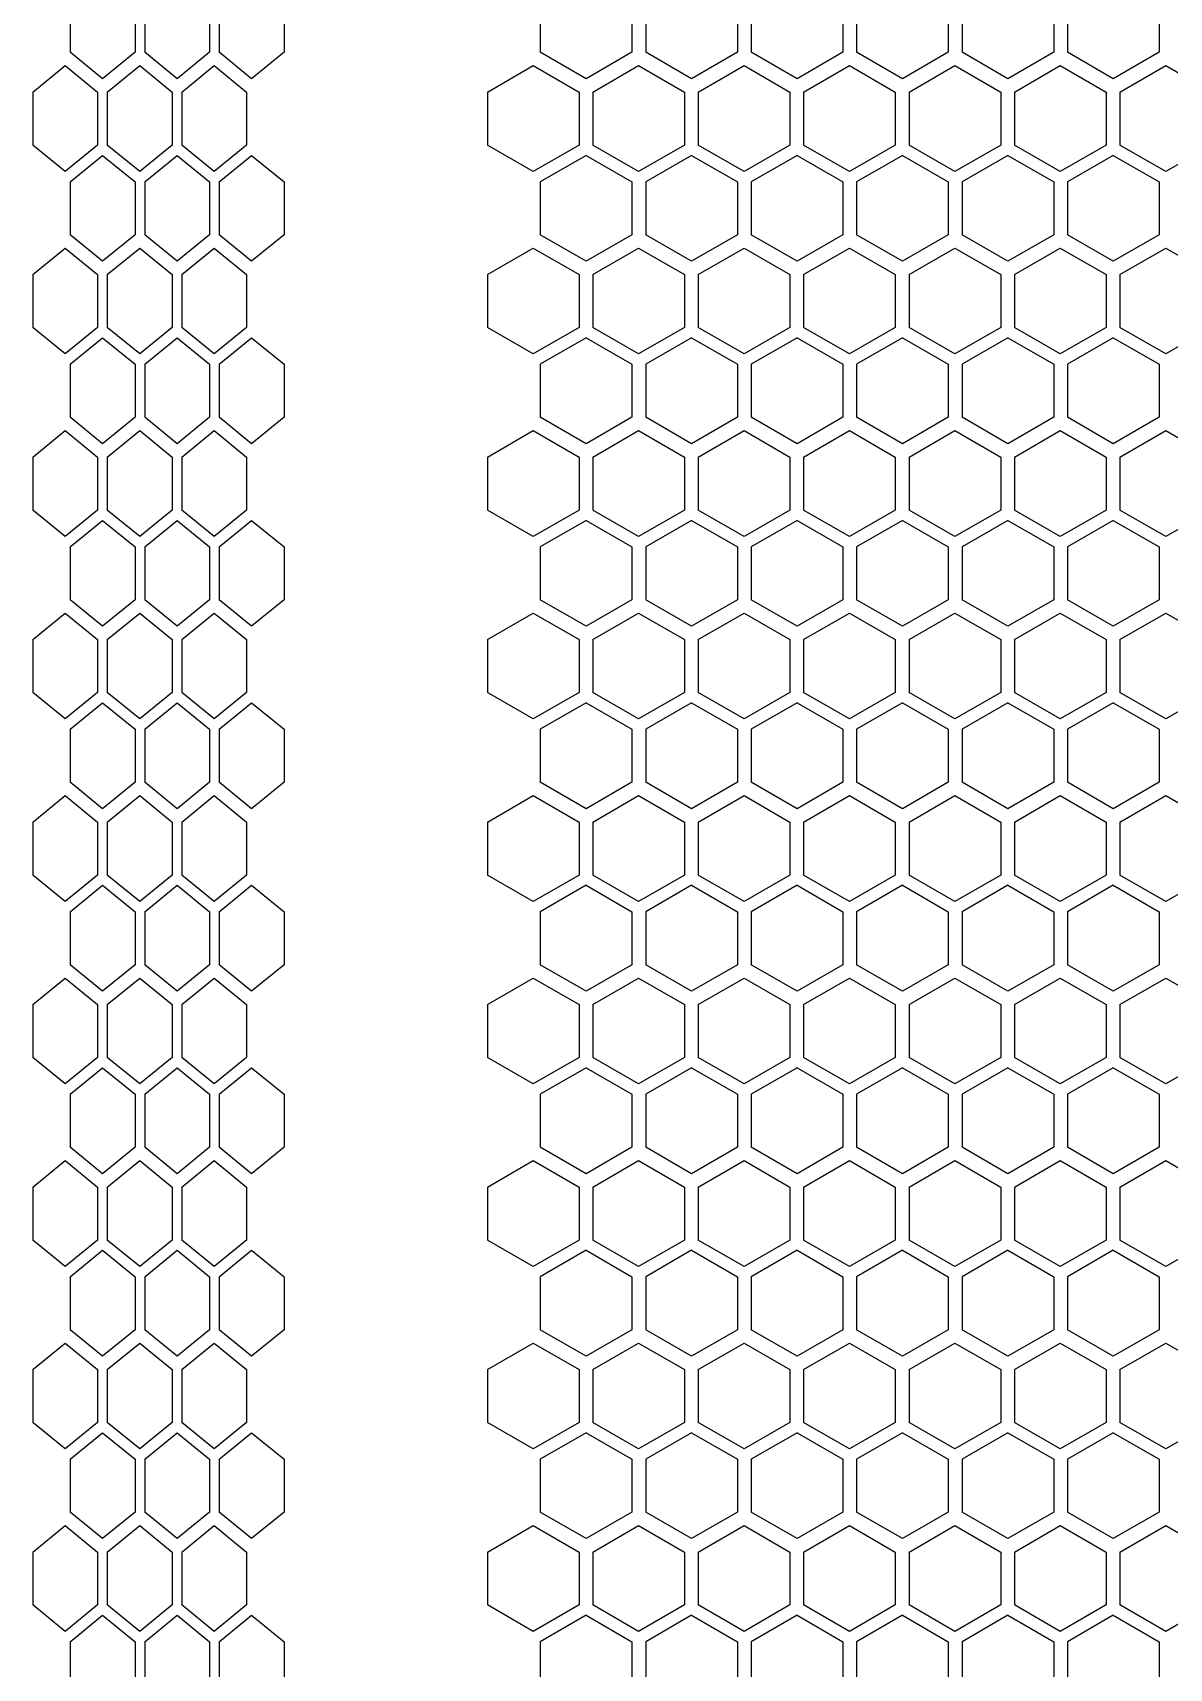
# Model space of a CAD drawing. Extents: x 61367 to 140945, y -1257 to 25588.
# Drawn here: x 71656.8 to 71756, y 20068.3 to 20211.1 of the extents above; entities that cross this region are included whole.
import ezdxf

# ---------------------------------------------------------------- set-up
doc = ezdxf.new("R2010")
doc.units = 0
doc.header["$MEASUREMENT"] = 0
doc.layers.get('0').update_dxf_attribs({"linetype": 'CONTINUOUS'})
doc.layers.add('4215-0412-2_0', color=7, linetype='CONTINUOUS')

# ---------------------------------------------------------------- blocks, each defined once
blk = doc.blocks.new('ERGRTHTHRT')
at = {"layer": '4215-0412-2_0', "color": 7, "linetype": 'Continuous'}
for p, q in [((-37744.13, -67729.23), (-37744.13, -67733.85)), ((-37738.47, -67729.23), (-37738.47, -67733.85)), ((-37737.62, -67729.23), (-37737.62, -67733.85)), ((-37731.97, -67729.23), (-37731.97, -67733.85)), ((-37731.12, -67729.23), (-37731.12, -67733.85)), ((-37725.46, -67729.23), (-37725.46, -67733.85)), ((-37703.1, -67729.23), (-37703.1, -67733.85)), ((-37695.1, -67729.23), (-37695.1, -67733.85)), ((-37693.9, -67729.23), (-37693.9, -67733.85)), ((-37685.9, -67729.23), (-37685.9, -67733.85)), ((-37684.7, -67729.23), (-37684.7, -67733.85)), ((-37676.7, -67729.23), (-37676.7, -67733.85)), ((-37675.5, -67729.23), (-37675.5, -67733.85)), ((-37667.5, -67729.23), (-37667.5, -67733.85)), ((-37666.3, -67729.23), (-37666.3, -67733.85)), ((-37658.3, -67729.23), (-37658.3, -67733.85)), ((-37657.1, -67729.23), (-37657.1, -67733.85)), ((-37649.1, -67729.23), (-37649.1, -67733.85)), ((-37741.3, -67736.16), (-37744.13, -67733.85)), ((-37738.47, -67733.85), (-37741.3, -67736.16)), ((-37734.8, -67736.16), (-37737.62, -67733.85)), ((-37731.97, -67733.85), (-37734.8, -67736.16)), ((-37728.29, -67736.16), (-37731.12, -67733.85)), ((-37725.46, -67733.85), (-37728.29, -67736.16)), ((-37699.1, -67736.16), (-37703.1, -67733.85)), ((-37695.1, -67733.85), (-37699.1, -67736.16)), ((-37689.9, -67736.16), (-37693.9, -67733.85)), ((-37685.9, -67733.85), (-37689.9, -67736.16)), ((-37680.7, -67736.16), (-37684.7, -67733.85)), ((-37676.7, -67733.85), (-37680.7, -67736.16)), ((-37671.5, -67736.16), (-37675.5, -67733.85)), ((-37667.5, -67733.85), (-37671.5, -67736.16)), ((-37662.3, -67736.16), (-37666.3, -67733.85)), ((-37658.3, -67733.85), (-37662.3, -67736.16)), ((-37653.1, -67736.16), (-37657.1, -67733.85)), ((-37649.1, -67733.85), (-37653.1, -67736.16)), ((-37747.4, -67737.33), (-37744.57, -67735.02)), ((-37744.57, -67735.02), (-37741.74, -67737.33)), ((-37740.89, -67737.33), (-37738.06, -67735.02)), ((-37738.06, -67735.02), (-37735.23, -67737.33)), ((-37734.39, -67737.33), (-37731.56, -67735.02)), ((-37731.56, -67735.02), (-37728.73, -67737.33)), ((-37707.72, -67737.33), (-37703.72, -67735.02)), ((-37703.72, -67735.02), (-37699.72, -67737.33)), ((-37698.52, -67737.33), (-37694.52, -67735.02)), ((-37694.52, -67735.02), (-37690.52, -67737.33)), ((-37689.32, -67737.33), (-37685.32, -67735.02)), ((-37685.32, -67735.02), (-37681.32, -67737.33)), ((-37680.12, -67737.33), (-37676.12, -67735.02)), ((-37676.12, -67735.02), (-37672.12, -67737.33)), ((-37670.92, -67737.33), (-37666.92, -67735.02)), ((-37666.92, -67735.02), (-37662.92, -67737.33)), ((-37661.72, -67737.33), (-37657.72, -67735.02)), ((-37657.72, -67735.02), (-37653.72, -67737.33)), ((-37652.52, -67737.33), (-37648.52, -67735.02)), ((-37648.52, -67735.02), (-37644.52, -67737.33)), ((-37747.4, -67737.33), (-37747.4, -67741.95)), ((-37741.74, -67737.33), (-37741.74, -67741.95)), ((-37740.89, -67737.33), (-37740.89, -67741.95)), ((-37735.23, -67737.33), (-37735.23, -67741.95)), ((-37734.39, -67737.33), (-37734.39, -67741.95)), ((-37728.73, -67737.33), (-37728.73, -67741.95)), ((-37707.72, -67737.33), (-37707.72, -67741.95)), ((-37699.72, -67737.33), (-37699.72, -67741.95)), ((-37698.52, -67737.33), (-37698.52, -67741.95)), ((-37690.52, -67737.33), (-37690.52, -67741.95)), ((-37689.32, -67737.33), (-37689.32, -67741.95)), ((-37681.32, -67737.33), (-37681.32, -67741.95)), ((-37680.12, -67737.33), (-37680.12, -67741.95)), ((-37672.12, -67737.33), (-37672.12, -67741.95)), ((-37670.92, -67737.33), (-37670.92, -67741.95)), ((-37662.92, -67737.33), (-37662.92, -67741.95)), ((-37661.72, -67737.33), (-37661.72, -67741.95)), ((-37653.72, -67737.33), (-37653.72, -67741.95)), ((-37652.52, -67737.33), (-37652.52, -67741.95)), ((-37744.57, -67744.26), (-37747.4, -67741.95)), ((-37741.74, -67741.95), (-37744.57, -67744.26)), ((-37744.13, -67745.16), (-37741.3, -67742.85)), ((-37741.3, -67742.85), (-37738.47, -67745.16)), ((-37738.06, -67744.26), (-37740.89, -67741.95)), ((-37735.23, -67741.95), (-37738.06, -67744.26)), ((-37737.62, -67745.16), (-37734.8, -67742.85)), ((-37734.8, -67742.85), (-37731.97, -67745.16)), ((-37731.56, -67744.26), (-37734.39, -67741.95)), ((-37728.73, -67741.95), (-37731.56, -67744.26)), ((-37731.12, -67745.16), (-37728.29, -67742.85)), ((-37728.29, -67742.85), (-37725.46, -67745.16)), ((-37703.72, -67744.26), (-37707.72, -67741.95)), ((-37699.72, -67741.95), (-37703.72, -67744.26)), ((-37699.1, -67742.85), (-37703.1, -67745.16)), ((-37699.1, -67742.85), (-37695.1, -67745.16)), ((-37694.52, -67744.26), (-37698.52, -67741.95)), ((-37690.52, -67741.95), (-37694.52, -67744.26)), ((-37689.9, -67742.85), (-37693.9, -67745.16)), ((-37689.9, -67742.85), (-37685.9, -67745.16)), ((-37685.32, -67744.26), (-37689.32, -67741.95)), ((-37681.32, -67741.95), (-37685.32, -67744.26)), ((-37680.7, -67742.85), (-37684.7, -67745.16)), ((-37680.7, -67742.85), (-37676.7, -67745.16)), ((-37676.12, -67744.26), (-37680.12, -67741.95)), ((-37672.12, -67741.95), (-37676.12, -67744.26)), ((-37671.5, -67742.85), (-37675.5, -67745.16)), ((-37671.5, -67742.85), (-37667.5, -67745.16)), ((-37666.92, -67744.26), (-37670.92, -67741.95)), ((-37662.92, -67741.95), (-37666.92, -67744.26)), ((-37662.3, -67742.85), (-37666.3, -67745.16)), ((-37662.3, -67742.85), (-37658.3, -67745.16)), ((-37657.72, -67744.26), (-37661.72, -67741.95)), ((-37653.72, -67741.95), (-37657.72, -67744.26)), ((-37653.1, -67742.85), (-37657.1, -67745.16)), ((-37653.1, -67742.85), (-37649.1, -67745.16)), ((-37648.52, -67744.26), (-37652.52, -67741.95)), ((-37644.52, -67741.95), (-37648.52, -67744.26)), ((-37744.13, -67745.16), (-37744.13, -67749.78)), ((-37738.47, -67745.16), (-37738.47, -67749.78)), ((-37737.62, -67745.16), (-37737.62, -67749.78)), ((-37731.97, -67745.16), (-37731.97, -67749.78)), ((-37731.12, -67745.16), (-37731.12, -67749.78)), ((-37725.46, -67745.16), (-37725.46, -67749.78)), ((-37703.1, -67745.16), (-37703.1, -67749.78)), ((-37695.1, -67745.16), (-37695.1, -67749.78)), ((-37693.9, -67745.16), (-37693.9, -67749.78)), ((-37685.9, -67745.16), (-37685.9, -67749.78)), ((-37684.7, -67745.16), (-37684.7, -67749.78)), ((-37676.7, -67745.16), (-37676.7, -67749.78)), ((-37675.5, -67745.16), (-37675.5, -67749.78)), ((-37667.5, -67745.16), (-37667.5, -67749.78)), ((-37666.3, -67745.16), (-37666.3, -67749.78)), ((-37658.3, -67745.16), (-37658.3, -67749.78)), ((-37657.1, -67745.16), (-37657.1, -67749.78)), ((-37649.1, -67745.16), (-37649.1, -67749.78)), ((-37741.3, -67752.09), (-37744.13, -67749.78)), ((-37738.47, -67749.78), (-37741.3, -67752.09)), ((-37734.8, -67752.09), (-37737.62, -67749.78)), ((-37731.97, -67749.78), (-37734.8, -67752.09)), ((-37728.29, -67752.09), (-37731.12, -67749.78)), ((-37725.46, -67749.78), (-37728.29, -67752.09)), ((-37699.1, -67752.09), (-37703.1, -67749.78)), ((-37695.1, -67749.78), (-37699.1, -67752.09)), ((-37689.9, -67752.09), (-37693.9, -67749.78)), ((-37685.9, -67749.78), (-37689.9, -67752.09)), ((-37680.7, -67752.09), (-37684.7, -67749.78)), ((-37676.7, -67749.78), (-37680.7, -67752.09)), ((-37671.5, -67752.09), (-37675.5, -67749.78)), ((-37667.5, -67749.78), (-37671.5, -67752.09)), ((-37662.3, -67752.09), (-37666.3, -67749.78)), ((-37658.3, -67749.78), (-37662.3, -67752.09)), ((-37653.1, -67752.09), (-37657.1, -67749.78)), ((-37649.1, -67749.78), (-37653.1, -67752.09)), ((-37747.4, -67753.26), (-37744.57, -67750.95)), ((-37744.57, -67750.95), (-37741.74, -67753.26)), ((-37740.89, -67753.26), (-37738.06, -67750.95)), ((-37738.06, -67750.95), (-37735.23, -67753.26)), ((-37734.39, -67753.26), (-37731.56, -67750.95)), ((-37731.56, -67750.95), (-37728.73, -67753.26)), ((-37707.72, -67753.26), (-37703.72, -67750.95)), ((-37703.72, -67750.95), (-37699.72, -67753.26)), ((-37698.52, -67753.26), (-37694.52, -67750.95)), ((-37694.52, -67750.95), (-37690.52, -67753.26)), ((-37689.32, -67753.26), (-37685.32, -67750.95)), ((-37685.32, -67750.95), (-37681.32, -67753.26)), ((-37680.12, -67753.26), (-37676.12, -67750.95)), ((-37676.12, -67750.95), (-37672.12, -67753.26)), ((-37670.92, -67753.26), (-37666.92, -67750.95)), ((-37666.92, -67750.95), (-37662.92, -67753.26)), ((-37661.72, -67753.26), (-37657.72, -67750.95)), ((-37657.72, -67750.95), (-37653.72, -67753.26)), ((-37652.52, -67753.26), (-37648.52, -67750.95)), ((-37648.52, -67750.95), (-37644.52, -67753.26)), ((-37747.4, -67753.26), (-37747.4, -67757.88)), ((-37741.74, -67753.26), (-37741.74, -67757.88)), ((-37740.89, -67753.26), (-37740.89, -67757.88)), ((-37735.23, -67753.26), (-37735.23, -67757.88)), ((-37734.39, -67753.26), (-37734.39, -67757.88)), ((-37728.73, -67753.26), (-37728.73, -67757.88)), ((-37707.72, -67753.26), (-37707.72, -67757.88)), ((-37699.72, -67753.26), (-37699.72, -67757.88)), ((-37698.52, -67753.26), (-37698.52, -67757.88)), ((-37690.52, -67753.26), (-37690.52, -67757.88)), ((-37689.32, -67753.26), (-37689.32, -67757.88)), ((-37681.32, -67753.26), (-37681.32, -67757.88)), ((-37680.12, -67753.26), (-37680.12, -67757.88)), ((-37672.12, -67753.26), (-37672.12, -67757.88)), ((-37670.92, -67753.26), (-37670.92, -67757.88)), ((-37662.92, -67753.26), (-37662.92, -67757.88)), ((-37661.72, -67753.26), (-37661.72, -67757.88)), ((-37653.72, -67753.26), (-37653.72, -67757.88)), ((-37652.52, -67753.26), (-37652.52, -67757.88)), ((-37744.57, -67760.19), (-37747.4, -67757.88)), ((-37741.74, -67757.88), (-37744.57, -67760.19)), ((-37738.06, -67760.19), (-37740.89, -67757.88)), ((-37735.23, -67757.88), (-37738.06, -67760.19)), ((-37731.56, -67760.19), (-37734.39, -67757.88)), ((-37728.73, -67757.88), (-37731.56, -67760.19)), ((-37703.72, -67760.19), (-37707.72, -67757.88)), ((-37699.72, -67757.88), (-37703.72, -67760.19)), ((-37694.52, -67760.19), (-37698.52, -67757.88)), ((-37690.52, -67757.88), (-37694.52, -67760.19)), ((-37685.32, -67760.19), (-37689.32, -67757.88)), ((-37681.32, -67757.88), (-37685.32, -67760.19)), ((-37676.12, -67760.19), (-37680.12, -67757.88)), ((-37672.12, -67757.88), (-37676.12, -67760.19)), ((-37666.92, -67760.19), (-37670.92, -67757.88)), ((-37662.92, -67757.88), (-37666.92, -67760.19)), ((-37657.72, -67760.19), (-37661.72, -67757.88)), ((-37653.72, -67757.88), (-37657.72, -67760.19)), ((-37648.52, -67760.19), (-37652.52, -67757.88)), ((-37644.52, -67757.88), (-37648.52, -67760.19)), ((-37744.13, -67761.09), (-37741.3, -67758.78)), ((-37741.3, -67758.78), (-37738.47, -67761.09)), ((-37737.62, -67761.09), (-37734.8, -67758.78)), ((-37734.8, -67758.78), (-37731.97, -67761.09)), ((-37731.12, -67761.09), (-37728.29, -67758.78)), ((-37728.29, -67758.78), (-37725.46, -67761.09)), ((-37699.1, -67758.78), (-37703.1, -67761.09)), ((-37699.1, -67758.78), (-37695.1, -67761.09)), ((-37689.9, -67758.78), (-37693.9, -67761.09)), ((-37689.9, -67758.78), (-37685.9, -67761.09)), ((-37680.7, -67758.78), (-37684.7, -67761.09)), ((-37680.7, -67758.78), (-37676.7, -67761.09)), ((-37671.5, -67758.78), (-37675.5, -67761.09)), ((-37671.5, -67758.78), (-37667.5, -67761.09)), ((-37662.3, -67758.78), (-37666.3, -67761.09)), ((-37662.3, -67758.78), (-37658.3, -67761.09)), ((-37653.1, -67758.78), (-37657.1, -67761.09)), ((-37653.1, -67758.78), (-37649.1, -67761.09)), ((-37744.13, -67761.09), (-37744.13, -67765.71)), ((-37738.47, -67761.09), (-37738.47, -67765.71)), ((-37737.62, -67761.09), (-37737.62, -67765.71)), ((-37731.97, -67761.09), (-37731.97, -67765.71)), ((-37731.12, -67761.09), (-37731.12, -67765.71)), ((-37725.46, -67761.09), (-37725.46, -67765.71)), ((-37703.1, -67761.09), (-37703.1, -67765.71)), ((-37695.1, -67761.09), (-37695.1, -67765.71)), ((-37693.9, -67761.09), (-37693.9, -67765.71)), ((-37685.9, -67761.09), (-37685.9, -67765.71)), ((-37684.7, -67761.09), (-37684.7, -67765.71)), ((-37676.7, -67761.09), (-37676.7, -67765.71)), ((-37675.5, -67761.09), (-37675.5, -67765.71)), ((-37667.5, -67761.09), (-37667.5, -67765.71)), ((-37666.3, -67761.09), (-37666.3, -67765.71)), ((-37658.3, -67761.09), (-37658.3, -67765.71)), ((-37657.1, -67761.09), (-37657.1, -67765.71)), ((-37649.1, -67761.09), (-37649.1, -67765.71)), ((-37741.3, -67768.02), (-37744.13, -67765.71)), ((-37738.47, -67765.71), (-37741.3, -67768.02)), ((-37734.8, -67768.02), (-37737.62, -67765.71)), ((-37731.97, -67765.71), (-37734.8, -67768.02)), ((-37728.29, -67768.02), (-37731.12, -67765.71)), ((-37725.46, -67765.71), (-37728.29, -67768.02)), ((-37699.1, -67768.02), (-37703.1, -67765.71)), ((-37695.1, -67765.71), (-37699.1, -67768.02)), ((-37689.9, -67768.02), (-37693.9, -67765.71)), ((-37685.9, -67765.71), (-37689.9, -67768.02)), ((-37680.7, -67768.02), (-37684.7, -67765.71)), ((-37676.7, -67765.71), (-37680.7, -67768.02)), ((-37671.5, -67768.02), (-37675.5, -67765.71)), ((-37667.5, -67765.71), (-37671.5, -67768.02)), ((-37662.3, -67768.02), (-37666.3, -67765.71)), ((-37658.3, -67765.71), (-37662.3, -67768.02)), ((-37653.1, -67768.02), (-37657.1, -67765.71)), ((-37649.1, -67765.71), (-37653.1, -67768.02)), ((-37747.4, -67769.19), (-37744.57, -67766.88)), ((-37744.57, -67766.88), (-37741.74, -67769.19)), ((-37740.89, -67769.19), (-37738.06, -67766.88)), ((-37738.06, -67766.88), (-37735.23, -67769.19)), ((-37734.39, -67769.19), (-37731.56, -67766.88)), ((-37731.56, -67766.88), (-37728.73, -67769.19)), ((-37707.72, -67769.19), (-37703.72, -67766.88)), ((-37703.72, -67766.88), (-37699.72, -67769.19)), ((-37698.52, -67769.19), (-37694.52, -67766.88)), ((-37694.52, -67766.88), (-37690.52, -67769.19)), ((-37689.32, -67769.19), (-37685.32, -67766.88)), ((-37685.32, -67766.88), (-37681.32, -67769.19)), ((-37680.12, -67769.19), (-37676.12, -67766.88)), ((-37676.12, -67766.88), (-37672.12, -67769.19)), ((-37670.92, -67769.19), (-37666.92, -67766.88)), ((-37666.92, -67766.88), (-37662.92, -67769.19)), ((-37661.72, -67769.19), (-37657.72, -67766.88)), ((-37657.72, -67766.88), (-37653.72, -67769.19)), ((-37652.52, -67769.19), (-37648.52, -67766.88)), ((-37648.52, -67766.88), (-37644.52, -67769.19)), ((-37747.4, -67769.19), (-37747.4, -67773.81)), ((-37741.74, -67769.19), (-37741.74, -67773.81)), ((-37740.89, -67769.19), (-37740.89, -67773.81)), ((-37735.23, -67769.19), (-37735.23, -67773.81)), ((-37734.39, -67769.19), (-37734.39, -67773.81)), ((-37728.73, -67769.19), (-37728.73, -67773.81)), ((-37707.72, -67769.19), (-37707.72, -67773.81)), ((-37699.72, -67769.19), (-37699.72, -67773.81)), ((-37698.52, -67769.19), (-37698.52, -67773.81)), ((-37690.52, -67769.19), (-37690.52, -67773.81)), ((-37689.32, -67769.19), (-37689.32, -67773.81)), ((-37681.32, -67769.19), (-37681.32, -67773.81)), ((-37680.12, -67769.19), (-37680.12, -67773.81)), ((-37672.12, -67769.19), (-37672.12, -67773.81)), ((-37670.92, -67769.19), (-37670.92, -67773.81)), ((-37662.92, -67769.19), (-37662.92, -67773.81)), ((-37661.72, -67769.19), (-37661.72, -67773.81)), ((-37653.72, -67769.19), (-37653.72, -67773.81)), ((-37652.52, -67769.19), (-37652.52, -67773.81)), ((-37744.57, -67776.12), (-37747.4, -67773.81)), ((-37741.74, -67773.81), (-37744.57, -67776.12)), ((-37738.06, -67776.12), (-37740.89, -67773.81)), ((-37735.23, -67773.81), (-37738.06, -67776.12)), ((-37731.56, -67776.12), (-37734.39, -67773.81)), ((-37728.73, -67773.81), (-37731.56, -67776.12)), ((-37703.72, -67776.12), (-37707.72, -67773.81)), ((-37699.72, -67773.81), (-37703.72, -67776.12)), ((-37694.52, -67776.12), (-37698.52, -67773.81)), ((-37690.52, -67773.81), (-37694.52, -67776.12)), ((-37685.32, -67776.12), (-37689.32, -67773.81)), ((-37681.32, -67773.81), (-37685.32, -67776.12)), ((-37676.12, -67776.12), (-37680.12, -67773.81)), ((-37672.12, -67773.81), (-37676.12, -67776.12)), ((-37666.92, -67776.12), (-37670.92, -67773.81)), ((-37662.92, -67773.81), (-37666.92, -67776.12)), ((-37657.72, -67776.12), (-37661.72, -67773.81)), ((-37653.72, -67773.81), (-37657.72, -67776.12)), ((-37648.52, -67776.12), (-37652.52, -67773.81)), ((-37644.52, -67773.81), (-37648.52, -67776.12)), ((-37744.13, -67777.02), (-37741.3, -67774.71)), ((-37741.3, -67774.71), (-37738.47, -67777.02)), ((-37737.62, -67777.02), (-37734.8, -67774.71)), ((-37734.8, -67774.71), (-37731.97, -67777.02)), ((-37731.12, -67777.02), (-37728.29, -67774.71)), ((-37728.29, -67774.71), (-37725.46, -67777.02)), ((-37699.1, -67774.71), (-37703.1, -67777.02)), ((-37699.1, -67774.71), (-37695.1, -67777.02)), ((-37689.9, -67774.71), (-37693.9, -67777.02)), ((-37689.9, -67774.71), (-37685.9, -67777.02)), ((-37680.7, -67774.71), (-37684.7, -67777.02)), ((-37680.7, -67774.71), (-37676.7, -67777.02)), ((-37671.5, -67774.71), (-37675.5, -67777.02)), ((-37671.5, -67774.71), (-37667.5, -67777.02)), ((-37662.3, -67774.71), (-37666.3, -67777.02)), ((-37662.3, -67774.71), (-37658.3, -67777.02)), ((-37653.1, -67774.71), (-37657.1, -67777.02)), ((-37653.1, -67774.71), (-37649.1, -67777.02)), ((-37744.13, -67777.02), (-37744.13, -67781.64)), ((-37738.47, -67777.02), (-37738.47, -67781.64)), ((-37737.62, -67777.02), (-37737.62, -67781.64)), ((-37731.97, -67777.02), (-37731.97, -67781.64)), ((-37731.12, -67777.02), (-37731.12, -67781.64)), ((-37725.46, -67777.02), (-37725.46, -67781.64)), ((-37703.1, -67777.02), (-37703.1, -67781.64)), ((-37695.1, -67777.02), (-37695.1, -67781.64)), ((-37693.9, -67777.02), (-37693.9, -67781.64)), ((-37685.9, -67777.02), (-37685.9, -67781.64)), ((-37684.7, -67777.02), (-37684.7, -67781.64)), ((-37676.7, -67777.02), (-37676.7, -67781.64)), ((-37675.5, -67777.02), (-37675.5, -67781.64)), ((-37667.5, -67777.02), (-37667.5, -67781.64)), ((-37666.3, -67777.02), (-37666.3, -67781.64)), ((-37658.3, -67777.02), (-37658.3, -67781.64)), ((-37657.1, -67777.02), (-37657.1, -67781.64)), ((-37649.1, -67777.02), (-37649.1, -67781.64)), ((-37747.4, -67785.12), (-37744.57, -67782.81)), ((-37744.57, -67782.81), (-37741.74, -67785.12)), ((-37741.3, -67783.95), (-37744.13, -67781.64)), ((-37738.47, -67781.64), (-37741.3, -67783.95)), ((-37740.89, -67785.12), (-37738.06, -67782.81)), ((-37738.06, -67782.81), (-37735.23, -67785.12)), ((-37734.8, -67783.95), (-37737.62, -67781.64)), ((-37731.97, -67781.64), (-37734.8, -67783.95)), ((-37734.39, -67785.12), (-37731.56, -67782.81)), ((-37731.56, -67782.81), (-37728.73, -67785.12)), ((-37728.29, -67783.95), (-37731.12, -67781.64)), ((-37725.46, -67781.64), (-37728.29, -67783.95)), ((-37707.72, -67785.12), (-37703.72, -67782.81)), ((-37703.72, -67782.81), (-37699.72, -67785.12)), ((-37699.1, -67783.95), (-37703.1, -67781.64)), ((-37695.1, -67781.64), (-37699.1, -67783.95)), ((-37698.52, -67785.12), (-37694.52, -67782.81)), ((-37694.52, -67782.81), (-37690.52, -67785.12)), ((-37689.9, -67783.95), (-37693.9, -67781.64)), ((-37685.9, -67781.64), (-37689.9, -67783.95)), ((-37689.32, -67785.12), (-37685.32, -67782.81)), ((-37685.32, -67782.81), (-37681.32, -67785.12)), ((-37680.7, -67783.95), (-37684.7, -67781.64)), ((-37676.7, -67781.64), (-37680.7, -67783.95)), ((-37680.12, -67785.12), (-37676.12, -67782.81)), ((-37676.12, -67782.81), (-37672.12, -67785.12)), ((-37671.5, -67783.95), (-37675.5, -67781.64)), ((-37667.5, -67781.64), (-37671.5, -67783.95)), ((-37670.92, -67785.12), (-37666.92, -67782.81)), ((-37666.92, -67782.81), (-37662.92, -67785.12)), ((-37662.3, -67783.95), (-37666.3, -67781.64)), ((-37658.3, -67781.64), (-37662.3, -67783.95)), ((-37661.72, -67785.12), (-37657.72, -67782.81)), ((-37657.72, -67782.81), (-37653.72, -67785.12)), ((-37653.1, -67783.95), (-37657.1, -67781.64)), ((-37649.1, -67781.64), (-37653.1, -67783.95)), ((-37652.52, -67785.12), (-37648.52, -67782.81)), ((-37648.52, -67782.81), (-37644.52, -67785.12)), ((-37747.4, -67785.12), (-37747.4, -67789.74)), ((-37741.74, -67785.12), (-37741.74, -67789.74)), ((-37740.89, -67785.12), (-37740.89, -67789.74)), ((-37735.23, -67785.12), (-37735.23, -67789.74)), ((-37734.39, -67785.12), (-37734.39, -67789.74)), ((-37728.73, -67785.12), (-37728.73, -67789.74)), ((-37707.72, -67785.12), (-37707.72, -67789.74)), ((-37699.72, -67785.12), (-37699.72, -67789.74)), ((-37698.52, -67785.12), (-37698.52, -67789.74)), ((-37690.52, -67785.12), (-37690.52, -67789.74)), ((-37689.32, -67785.12), (-37689.32, -67789.74)), ((-37681.32, -67785.12), (-37681.32, -67789.74)), ((-37680.12, -67785.12), (-37680.12, -67789.74)), ((-37672.12, -67785.12), (-37672.12, -67789.74)), ((-37670.92, -67785.12), (-37670.92, -67789.74)), ((-37662.92, -67785.12), (-37662.92, -67789.74)), ((-37661.72, -67785.12), (-37661.72, -67789.74)), ((-37653.72, -67785.12), (-37653.72, -67789.74)), ((-37652.52, -67785.12), (-37652.52, -67789.74)), ((-37744.57, -67792.05), (-37747.4, -67789.74)), ((-37741.74, -67789.74), (-37744.57, -67792.05)), ((-37738.06, -67792.05), (-37740.89, -67789.74)), ((-37735.23, -67789.74), (-37738.06, -67792.05)), ((-37731.56, -67792.05), (-37734.39, -67789.74)), ((-37728.73, -67789.74), (-37731.56, -67792.05)), ((-37703.72, -67792.05), (-37707.72, -67789.74)), ((-37699.72, -67789.74), (-37703.72, -67792.05)), ((-37694.52, -67792.05), (-37698.52, -67789.74)), ((-37690.52, -67789.74), (-37694.52, -67792.05)), ((-37685.32, -67792.05), (-37689.32, -67789.74)), ((-37681.32, -67789.74), (-37685.32, -67792.05)), ((-37676.12, -67792.05), (-37680.12, -67789.74)), ((-37672.12, -67789.74), (-37676.12, -67792.05)), ((-37666.92, -67792.05), (-37670.92, -67789.74)), ((-37662.92, -67789.74), (-37666.92, -67792.05)), ((-37657.72, -67792.05), (-37661.72, -67789.74)), ((-37653.72, -67789.74), (-37657.72, -67792.05)), ((-37648.52, -67792.05), (-37652.52, -67789.74)), ((-37644.52, -67789.74), (-37648.52, -67792.05)), ((-37744.13, -67792.95), (-37741.3, -67790.64)), ((-37741.3, -67790.64), (-37738.47, -67792.95)), ((-37737.62, -67792.95), (-37734.8, -67790.64)), ((-37734.8, -67790.64), (-37731.97, -67792.95)), ((-37731.12, -67792.95), (-37728.29, -67790.64)), ((-37728.29, -67790.64), (-37725.46, -67792.95)), ((-37699.1, -67790.64), (-37703.1, -67792.95)), ((-37699.1, -67790.64), (-37695.1, -67792.95)), ((-37689.9, -67790.64), (-37693.9, -67792.95)), ((-37689.9, -67790.64), (-37685.9, -67792.95)), ((-37680.7, -67790.64), (-37684.7, -67792.95)), ((-37680.7, -67790.64), (-37676.7, -67792.95)), ((-37671.5, -67790.64), (-37675.5, -67792.95)), ((-37671.5, -67790.64), (-37667.5, -67792.95)), ((-37662.3, -67790.64), (-37666.3, -67792.95)), ((-37662.3, -67790.64), (-37658.3, -67792.95)), ((-37653.1, -67790.64), (-37657.1, -67792.95)), ((-37653.1, -67790.64), (-37649.1, -67792.95)), ((-37744.13, -67792.95), (-37744.13, -67797.57)), ((-37738.47, -67792.95), (-37738.47, -67797.57)), ((-37737.62, -67792.95), (-37737.62, -67797.57)), ((-37731.97, -67792.95), (-37731.97, -67797.57)), ((-37731.12, -67792.95), (-37731.12, -67797.57)), ((-37725.46, -67792.95), (-37725.46, -67797.57)), ((-37703.1, -67792.95), (-37703.1, -67797.57)), ((-37695.1, -67792.95), (-37695.1, -67797.57)), ((-37693.9, -67792.95), (-37693.9, -67797.57)), ((-37685.9, -67792.95), (-37685.9, -67797.57)), ((-37684.7, -67792.95), (-37684.7, -67797.57)), ((-37676.7, -67792.95), (-37676.7, -67797.57)), ((-37675.5, -67792.95), (-37675.5, -67797.57)), ((-37667.5, -67792.95), (-37667.5, -67797.57)), ((-37666.3, -67792.95), (-37666.3, -67797.57)), ((-37658.3, -67792.95), (-37658.3, -67797.57)), ((-37657.1, -67792.95), (-37657.1, -67797.57)), ((-37649.1, -67792.95), (-37649.1, -67797.57)), ((-37741.3, -67799.88), (-37744.13, -67797.57)), ((-37738.47, -67797.57), (-37741.3, -67799.88)), ((-37734.8, -67799.88), (-37737.62, -67797.57)), ((-37731.97, -67797.57), (-37734.8, -67799.88)), ((-37728.29, -67799.88), (-37731.12, -67797.57)), ((-37725.46, -67797.57), (-37728.29, -67799.88)), ((-37699.1, -67799.88), (-37703.1, -67797.57)), ((-37695.1, -67797.57), (-37699.1, -67799.88)), ((-37689.9, -67799.88), (-37693.9, -67797.57)), ((-37685.9, -67797.57), (-37689.9, -67799.88)), ((-37680.7, -67799.88), (-37684.7, -67797.57)), ((-37676.7, -67797.57), (-37680.7, -67799.88)), ((-37671.5, -67799.88), (-37675.5, -67797.57)), ((-37667.5, -67797.57), (-37671.5, -67799.88)), ((-37662.3, -67799.88), (-37666.3, -67797.57)), ((-37658.3, -67797.57), (-37662.3, -67799.88)), ((-37653.1, -67799.88), (-37657.1, -67797.57)), ((-37649.1, -67797.57), (-37653.1, -67799.88)), ((-37747.4, -67801.05), (-37744.57, -67798.74)), ((-37744.57, -67798.74), (-37741.74, -67801.05)), ((-37740.89, -67801.05), (-37738.06, -67798.74)), ((-37738.06, -67798.74), (-37735.23, -67801.05)), ((-37734.39, -67801.05), (-37731.56, -67798.74)), ((-37731.56, -67798.74), (-37728.73, -67801.05)), ((-37707.72, -67801.05), (-37703.72, -67798.74)), ((-37703.72, -67798.74), (-37699.72, -67801.05)), ((-37698.52, -67801.05), (-37694.52, -67798.74)), ((-37694.52, -67798.74), (-37690.52, -67801.05)), ((-37689.32, -67801.05), (-37685.32, -67798.74)), ((-37685.32, -67798.74), (-37681.32, -67801.05)), ((-37680.12, -67801.05), (-37676.12, -67798.74)), ((-37676.12, -67798.74), (-37672.12, -67801.05)), ((-37670.92, -67801.05), (-37666.92, -67798.74)), ((-37666.92, -67798.74), (-37662.92, -67801.05)), ((-37661.72, -67801.05), (-37657.72, -67798.74)), ((-37657.72, -67798.74), (-37653.72, -67801.05)), ((-37652.52, -67801.05), (-37648.52, -67798.74)), ((-37648.52, -67798.74), (-37644.52, -67801.05)), ((-37747.4, -67801.05), (-37747.4, -67805.67)), ((-37741.74, -67801.05), (-37741.74, -67805.67)), ((-37740.89, -67801.05), (-37740.89, -67805.67)), ((-37735.23, -67801.05), (-37735.23, -67805.67)), ((-37734.39, -67801.05), (-37734.39, -67805.67)), ((-37728.73, -67801.05), (-37728.73, -67805.67)), ((-37707.72, -67801.05), (-37707.72, -67805.67)), ((-37699.72, -67801.05), (-37699.72, -67805.67)), ((-37698.52, -67801.05), (-37698.52, -67805.67)), ((-37690.52, -67801.05), (-37690.52, -67805.67)), ((-37689.32, -67801.05), (-37689.32, -67805.67)), ((-37681.32, -67801.05), (-37681.32, -67805.67)), ((-37680.12, -67801.05), (-37680.12, -67805.67)), ((-37672.12, -67801.05), (-37672.12, -67805.67)), ((-37670.92, -67801.05), (-37670.92, -67805.67)), ((-37662.92, -67801.05), (-37662.92, -67805.67)), ((-37661.72, -67801.05), (-37661.72, -67805.67)), ((-37653.72, -67801.05), (-37653.72, -67805.67)), ((-37652.52, -67801.05), (-37652.52, -67805.67)), ((-37744.57, -67807.98), (-37747.4, -67805.67)), ((-37741.74, -67805.67), (-37744.57, -67807.98)), ((-37738.06, -67807.98), (-37740.89, -67805.67)), ((-37735.23, -67805.67), (-37738.06, -67807.98)), ((-37731.56, -67807.98), (-37734.39, -67805.67)), ((-37728.73, -67805.67), (-37731.56, -67807.98)), ((-37703.72, -67807.98), (-37707.72, -67805.67)), ((-37699.72, -67805.67), (-37703.72, -67807.98)), ((-37694.52, -67807.98), (-37698.52, -67805.67)), ((-37690.52, -67805.67), (-37694.52, -67807.98)), ((-37685.32, -67807.98), (-37689.32, -67805.67)), ((-37681.32, -67805.67), (-37685.32, -67807.98)), ((-37676.12, -67807.98), (-37680.12, -67805.67)), ((-37672.12, -67805.67), (-37676.12, -67807.98)), ((-37666.92, -67807.98), (-37670.92, -67805.67)), ((-37662.92, -67805.67), (-37666.92, -67807.98)), ((-37657.72, -67807.98), (-37661.72, -67805.67)), ((-37653.72, -67805.67), (-37657.72, -67807.98)), ((-37648.52, -67807.98), (-37652.52, -67805.67)), ((-37644.52, -67805.67), (-37648.52, -67807.98)), ((-37744.13, -67808.88), (-37741.3, -67806.57)), ((-37741.3, -67806.57), (-37738.47, -67808.88)), ((-37737.62, -67808.88), (-37734.8, -67806.57)), ((-37734.8, -67806.57), (-37731.97, -67808.88)), ((-37731.12, -67808.88), (-37728.29, -67806.57)), ((-37728.29, -67806.57), (-37725.46, -67808.88)), ((-37699.1, -67806.57), (-37703.1, -67808.88)), ((-37699.1, -67806.57), (-37695.1, -67808.88)), ((-37689.9, -67806.57), (-37693.9, -67808.88)), ((-37689.9, -67806.57), (-37685.9, -67808.88)), ((-37680.7, -67806.57), (-37684.7, -67808.88)), ((-37680.7, -67806.57), (-37676.7, -67808.88)), ((-37671.5, -67806.57), (-37675.5, -67808.88)), ((-37671.5, -67806.57), (-37667.5, -67808.88)), ((-37662.3, -67806.57), (-37666.3, -67808.88)), ((-37662.3, -67806.57), (-37658.3, -67808.88)), ((-37653.1, -67806.57), (-37657.1, -67808.88)), ((-37653.1, -67806.57), (-37649.1, -67808.88)), ((-37744.13, -67808.88), (-37744.13, -67813.5)), ((-37738.47, -67808.88), (-37738.47, -67813.5)), ((-37737.62, -67808.88), (-37737.62, -67813.5)), ((-37731.97, -67808.88), (-37731.97, -67813.5)), ((-37731.12, -67808.88), (-37731.12, -67813.5)), ((-37725.46, -67808.88), (-37725.46, -67813.5)), ((-37703.1, -67808.88), (-37703.1, -67813.5)), ((-37695.1, -67808.88), (-37695.1, -67813.5)), ((-37693.9, -67808.88), (-37693.9, -67813.5)), ((-37685.9, -67808.88), (-37685.9, -67813.5)), ((-37684.7, -67808.88), (-37684.7, -67813.5)), ((-37676.7, -67808.88), (-37676.7, -67813.5)), ((-37675.5, -67808.88), (-37675.5, -67813.5)), ((-37667.5, -67808.88), (-37667.5, -67813.5)), ((-37666.3, -67808.88), (-37666.3, -67813.5)), ((-37658.3, -67808.88), (-37658.3, -67813.5)), ((-37657.1, -67808.88), (-37657.1, -67813.5)), ((-37649.1, -67808.88), (-37649.1, -67813.5)), ((-37741.3, -67815.81), (-37744.13, -67813.5)), ((-37738.47, -67813.5), (-37741.3, -67815.81)), ((-37734.8, -67815.81), (-37737.62, -67813.5)), ((-37731.97, -67813.5), (-37734.8, -67815.81)), ((-37728.29, -67815.81), (-37731.12, -67813.5)), ((-37725.46, -67813.5), (-37728.29, -67815.81)), ((-37699.1, -67815.81), (-37703.1, -67813.5)), ((-37695.1, -67813.5), (-37699.1, -67815.81)), ((-37689.9, -67815.81), (-37693.9, -67813.5)), ((-37685.9, -67813.5), (-37689.9, -67815.81)), ((-37680.7, -67815.81), (-37684.7, -67813.5)), ((-37676.7, -67813.5), (-37680.7, -67815.81)), ((-37671.5, -67815.81), (-37675.5, -67813.5)), ((-37667.5, -67813.5), (-37671.5, -67815.81)), ((-37662.3, -67815.81), (-37666.3, -67813.5)), ((-37658.3, -67813.5), (-37662.3, -67815.81)), ((-37653.1, -67815.81), (-37657.1, -67813.5)), ((-37649.1, -67813.5), (-37653.1, -67815.81)), ((-37747.4, -67816.98), (-37744.57, -67814.67)), ((-37744.57, -67814.67), (-37741.74, -67816.98)), ((-37740.89, -67816.98), (-37738.06, -67814.67)), ((-37738.06, -67814.67), (-37735.23, -67816.98)), ((-37734.39, -67816.98), (-37731.56, -67814.67)), ((-37731.56, -67814.67), (-37728.73, -67816.98)), ((-37707.72, -67816.98), (-37703.72, -67814.67)), ((-37703.72, -67814.67), (-37699.72, -67816.98)), ((-37698.52, -67816.98), (-37694.52, -67814.67)), ((-37694.52, -67814.67), (-37690.52, -67816.98)), ((-37689.32, -67816.98), (-37685.32, -67814.67)), ((-37685.32, -67814.67), (-37681.32, -67816.98)), ((-37680.12, -67816.98), (-37676.12, -67814.67)), ((-37676.12, -67814.67), (-37672.12, -67816.98)), ((-37670.92, -67816.98), (-37666.92, -67814.67)), ((-37666.92, -67814.67), (-37662.92, -67816.98)), ((-37661.72, -67816.98), (-37657.72, -67814.67)), ((-37657.72, -67814.67), (-37653.72, -67816.98)), ((-37652.52, -67816.98), (-37648.52, -67814.67)), ((-37648.52, -67814.67), (-37644.52, -67816.98)), ((-37747.4, -67816.98), (-37747.4, -67821.6)), ((-37741.74, -67816.98), (-37741.74, -67821.6)), ((-37740.89, -67816.98), (-37740.89, -67821.6)), ((-37735.23, -67816.98), (-37735.23, -67821.6)), ((-37734.39, -67816.98), (-37734.39, -67821.6)), ((-37728.73, -67816.98), (-37728.73, -67821.6)), ((-37707.72, -67816.98), (-37707.72, -67821.6)), ((-37699.72, -67816.98), (-37699.72, -67821.6)), ((-37698.52, -67816.98), (-37698.52, -67821.6)), ((-37690.52, -67816.98), (-37690.52, -67821.6)), ((-37689.32, -67816.98), (-37689.32, -67821.6)), ((-37681.32, -67816.98), (-37681.32, -67821.6)), ((-37680.12, -67816.98), (-37680.12, -67821.6)), ((-37672.12, -67816.98), (-37672.12, -67821.6)), ((-37670.92, -67816.98), (-37670.92, -67821.6)), ((-37662.92, -67816.98), (-37662.92, -67821.6)), ((-37661.72, -67816.98), (-37661.72, -67821.6)), ((-37653.72, -67816.98), (-37653.72, -67821.6)), ((-37652.52, -67816.98), (-37652.52, -67821.6)), ((-37744.57, -67823.91), (-37747.4, -67821.6)), ((-37741.74, -67821.6), (-37744.57, -67823.91)), ((-37744.13, -67824.81), (-37741.3, -67822.5)), ((-37741.3, -67822.5), (-37738.47, -67824.81)), ((-37738.06, -67823.91), (-37740.89, -67821.6)), ((-37735.23, -67821.6), (-37738.06, -67823.91)), ((-37737.62, -67824.81), (-37734.8, -67822.5)), ((-37734.8, -67822.5), (-37731.97, -67824.81)), ((-37731.56, -67823.91), (-37734.39, -67821.6)), ((-37728.73, -67821.6), (-37731.56, -67823.91)), ((-37731.12, -67824.81), (-37728.29, -67822.5)), ((-37728.29, -67822.5), (-37725.46, -67824.81)), ((-37703.72, -67823.91), (-37707.72, -67821.6)), ((-37699.72, -67821.6), (-37703.72, -67823.91)), ((-37699.1, -67822.5), (-37703.1, -67824.81)), ((-37699.1, -67822.5), (-37695.1, -67824.81)), ((-37694.52, -67823.91), (-37698.52, -67821.6)), ((-37690.52, -67821.6), (-37694.52, -67823.91)), ((-37689.9, -67822.5), (-37693.9, -67824.81)), ((-37689.9, -67822.5), (-37685.9, -67824.81)), ((-37685.32, -67823.91), (-37689.32, -67821.6)), ((-37681.32, -67821.6), (-37685.32, -67823.91)), ((-37680.7, -67822.5), (-37684.7, -67824.81)), ((-37680.7, -67822.5), (-37676.7, -67824.81)), ((-37676.12, -67823.91), (-37680.12, -67821.6)), ((-37672.12, -67821.6), (-37676.12, -67823.91)), ((-37671.5, -67822.5), (-37675.5, -67824.81)), ((-37671.5, -67822.5), (-37667.5, -67824.81)), ((-37666.92, -67823.91), (-37670.92, -67821.6)), ((-37662.92, -67821.6), (-37666.92, -67823.91)), ((-37662.3, -67822.5), (-37666.3, -67824.81)), ((-37662.3, -67822.5), (-37658.3, -67824.81)), ((-37657.72, -67823.91), (-37661.72, -67821.6)), ((-37653.72, -67821.6), (-37657.72, -67823.91)), ((-37653.1, -67822.5), (-37657.1, -67824.81)), ((-37653.1, -67822.5), (-37649.1, -67824.81)), ((-37648.52, -67823.91), (-37652.52, -67821.6)), ((-37644.52, -67821.6), (-37648.52, -67823.91)), ((-37744.13, -67824.81), (-37744.13, -67829.43)), ((-37738.47, -67824.81), (-37738.47, -67829.43)), ((-37737.62, -67824.81), (-37737.62, -67829.43)), ((-37731.97, -67824.81), (-37731.97, -67829.43)), ((-37731.12, -67824.81), (-37731.12, -67829.43)), ((-37725.46, -67824.81), (-37725.46, -67829.43)), ((-37703.1, -67824.81), (-37703.1, -67829.43)), ((-37695.1, -67824.81), (-37695.1, -67829.43)), ((-37693.9, -67824.81), (-37693.9, -67829.43)), ((-37685.9, -67824.81), (-37685.9, -67829.43)), ((-37684.7, -67824.81), (-37684.7, -67829.43)), ((-37676.7, -67824.81), (-37676.7, -67829.43)), ((-37675.5, -67824.81), (-37675.5, -67829.43)), ((-37667.5, -67824.81), (-37667.5, -67829.43)), ((-37666.3, -67824.81), (-37666.3, -67829.43)), ((-37658.3, -67824.81), (-37658.3, -67829.43)), ((-37657.1, -67824.81), (-37657.1, -67829.43)), ((-37649.1, -67824.81), (-37649.1, -67829.43)), ((-37741.3, -67831.74), (-37744.13, -67829.43)), ((-37738.47, -67829.43), (-37741.3, -67831.74)), ((-37734.8, -67831.74), (-37737.62, -67829.43)), ((-37731.97, -67829.43), (-37734.8, -67831.74)), ((-37728.29, -67831.74), (-37731.12, -67829.43)), ((-37725.46, -67829.43), (-37728.29, -67831.74)), ((-37699.1, -67831.74), (-37703.1, -67829.43)), ((-37695.1, -67829.43), (-37699.1, -67831.74)), ((-37689.9, -67831.74), (-37693.9, -67829.43)), ((-37685.9, -67829.43), (-37689.9, -67831.74)), ((-37680.7, -67831.74), (-37684.7, -67829.43)), ((-37676.7, -67829.43), (-37680.7, -67831.74)), ((-37671.5, -67831.74), (-37675.5, -67829.43)), ((-37667.5, -67829.43), (-37671.5, -67831.74)), ((-37662.3, -67831.74), (-37666.3, -67829.43)), ((-37658.3, -67829.43), (-37662.3, -67831.74)), ((-37653.1, -67831.74), (-37657.1, -67829.43)), ((-37649.1, -67829.43), (-37653.1, -67831.74)), ((-37747.4, -67832.91), (-37744.57, -67830.6)), ((-37744.57, -67830.6), (-37741.74, -67832.91)), ((-37740.89, -67832.91), (-37738.06, -67830.6)), ((-37738.06, -67830.6), (-37735.23, -67832.91)), ((-37734.39, -67832.91), (-37731.56, -67830.6)), ((-37731.56, -67830.6), (-37728.73, -67832.91)), ((-37707.72, -67832.91), (-37703.72, -67830.6)), ((-37703.72, -67830.6), (-37699.72, -67832.91)), ((-37698.52, -67832.91), (-37694.52, -67830.6)), ((-37694.52, -67830.6), (-37690.52, -67832.91)), ((-37689.32, -67832.91), (-37685.32, -67830.6)), ((-37685.32, -67830.6), (-37681.32, -67832.91)), ((-37680.12, -67832.91), (-37676.12, -67830.6)), ((-37676.12, -67830.6), (-37672.12, -67832.91)), ((-37670.92, -67832.91), (-37666.92, -67830.6)), ((-37666.92, -67830.6), (-37662.92, -67832.91)), ((-37661.72, -67832.91), (-37657.72, -67830.6)), ((-37657.72, -67830.6), (-37653.72, -67832.91)), ((-37652.52, -67832.91), (-37648.52, -67830.6)), ((-37648.52, -67830.6), (-37644.52, -67832.91)), ((-37747.4, -67832.91), (-37747.4, -67837.53)), ((-37741.74, -67832.91), (-37741.74, -67837.53)), ((-37740.89, -67832.91), (-37740.89, -67837.53)), ((-37735.23, -67832.91), (-37735.23, -67837.53)), ((-37734.39, -67832.91), (-37734.39, -67837.53)), ((-37728.73, -67832.91), (-37728.73, -67837.53)), ((-37707.72, -67832.91), (-37707.72, -67837.53)), ((-37699.72, -67832.91), (-37699.72, -67837.53)), ((-37698.52, -67832.91), (-37698.52, -67837.53)), ((-37690.52, -67832.91), (-37690.52, -67837.53)), ((-37689.32, -67832.91), (-37689.32, -67837.53)), ((-37681.32, -67832.91), (-37681.32, -67837.53)), ((-37680.12, -67832.91), (-37680.12, -67837.53)), ((-37672.12, -67832.91), (-37672.12, -67837.53)), ((-37670.92, -67832.91), (-37670.92, -67837.53)), ((-37662.92, -67832.91), (-37662.92, -67837.53)), ((-37661.72, -67832.91), (-37661.72, -67837.53)), ((-37653.72, -67832.91), (-37653.72, -67837.53)), ((-37652.52, -67832.91), (-37652.52, -67837.53)), ((-37744.57, -67839.84), (-37747.4, -67837.53)), ((-37741.74, -67837.53), (-37744.57, -67839.84)), ((-37744.13, -67840.74), (-37741.3, -67838.43)), ((-37741.3, -67838.43), (-37738.47, -67840.74)), ((-37738.06, -67839.84), (-37740.89, -67837.53)), ((-37735.23, -67837.53), (-37738.06, -67839.84)), ((-37737.62, -67840.74), (-37734.8, -67838.43)), ((-37734.8, -67838.43), (-37731.97, -67840.74)), ((-37731.56, -67839.84), (-37734.39, -67837.53)), ((-37728.73, -67837.53), (-37731.56, -67839.84)), ((-37731.12, -67840.74), (-37728.29, -67838.43)), ((-37728.29, -67838.43), (-37725.46, -67840.74)), ((-37703.72, -67839.84), (-37707.72, -67837.53)), ((-37699.72, -67837.53), (-37703.72, -67839.84)), ((-37699.1, -67838.43), (-37703.1, -67840.74)), ((-37699.1, -67838.43), (-37695.1, -67840.74)), ((-37694.52, -67839.84), (-37698.52, -67837.53)), ((-37690.52, -67837.53), (-37694.52, -67839.84)), ((-37689.9, -67838.43), (-37693.9, -67840.74)), ((-37689.9, -67838.43), (-37685.9, -67840.74)), ((-37685.32, -67839.84), (-37689.32, -67837.53)), ((-37681.32, -67837.53), (-37685.32, -67839.84)), ((-37680.7, -67838.43), (-37684.7, -67840.74)), ((-37680.7, -67838.43), (-37676.7, -67840.74)), ((-37676.12, -67839.84), (-37680.12, -67837.53)), ((-37672.12, -67837.53), (-37676.12, -67839.84)), ((-37671.5, -67838.43), (-37675.5, -67840.74)), ((-37671.5, -67838.43), (-37667.5, -67840.74)), ((-37666.92, -67839.84), (-37670.92, -67837.53)), ((-37662.92, -67837.53), (-37666.92, -67839.84)), ((-37662.3, -67838.43), (-37666.3, -67840.74)), ((-37662.3, -67838.43), (-37658.3, -67840.74)), ((-37657.72, -67839.84), (-37661.72, -67837.53)), ((-37653.72, -67837.53), (-37657.72, -67839.84)), ((-37653.1, -67838.43), (-37657.1, -67840.74)), ((-37653.1, -67838.43), (-37649.1, -67840.74)), ((-37648.52, -67839.84), (-37652.52, -67837.53)), ((-37644.52, -67837.53), (-37648.52, -67839.84)), ((-37744.13, -67840.74), (-37744.13, -67845.36)), ((-37738.47, -67840.74), (-37738.47, -67845.36)), ((-37737.62, -67840.74), (-37737.62, -67845.36)), ((-37731.97, -67840.74), (-37731.97, -67845.36)), ((-37731.12, -67840.74), (-37731.12, -67845.36)), ((-37725.46, -67840.74), (-37725.46, -67845.36)), ((-37703.1, -67840.74), (-37703.1, -67845.36)), ((-37695.1, -67840.74), (-37695.1, -67845.36)), ((-37693.9, -67840.74), (-37693.9, -67845.36)), ((-37685.9, -67840.74), (-37685.9, -67845.36)), ((-37684.7, -67840.74), (-37684.7, -67845.36)), ((-37676.7, -67840.74), (-37676.7, -67845.36)), ((-37675.5, -67840.74), (-37675.5, -67845.36)), ((-37667.5, -67840.74), (-37667.5, -67845.36)), ((-37666.3, -67840.74), (-37666.3, -67845.36)), ((-37658.3, -67840.74), (-37658.3, -67845.36)), ((-37657.1, -67840.74), (-37657.1, -67845.36)), ((-37649.1, -67840.74), (-37649.1, -67845.36)), ((-37741.3, -67847.67), (-37744.13, -67845.36)), ((-37738.47, -67845.36), (-37741.3, -67847.67)), ((-37734.8, -67847.67), (-37737.62, -67845.36)), ((-37731.97, -67845.36), (-37734.8, -67847.67)), ((-37728.29, -67847.67), (-37731.12, -67845.36)), ((-37725.46, -67845.36), (-37728.29, -67847.67)), ((-37699.1, -67847.67), (-37703.1, -67845.36)), ((-37695.1, -67845.36), (-37699.1, -67847.67)), ((-37689.9, -67847.67), (-37693.9, -67845.36)), ((-37685.9, -67845.36), (-37689.9, -67847.67)), ((-37680.7, -67847.67), (-37684.7, -67845.36)), ((-37676.7, -67845.36), (-37680.7, -67847.67)), ((-37671.5, -67847.67), (-37675.5, -67845.36)), ((-37667.5, -67845.36), (-37671.5, -67847.67)), ((-37662.3, -67847.67), (-37666.3, -67845.36)), ((-37658.3, -67845.36), (-37662.3, -67847.67)), ((-37653.1, -67847.67), (-37657.1, -67845.36)), ((-37649.1, -67845.36), (-37653.1, -67847.67)), ((-37747.4, -67848.84), (-37744.57, -67846.53)), ((-37744.57, -67846.53), (-37741.74, -67848.84)), ((-37740.89, -67848.84), (-37738.06, -67846.53)), ((-37738.06, -67846.53), (-37735.23, -67848.84)), ((-37734.39, -67848.84), (-37731.56, -67846.53)), ((-37731.56, -67846.53), (-37728.73, -67848.84)), ((-37707.72, -67848.84), (-37703.72, -67846.53)), ((-37703.72, -67846.53), (-37699.72, -67848.84)), ((-37698.52, -67848.84), (-37694.52, -67846.53)), ((-37694.52, -67846.53), (-37690.52, -67848.84)), ((-37689.32, -67848.84), (-37685.32, -67846.53)), ((-37685.32, -67846.53), (-37681.32, -67848.84)), ((-37680.12, -67848.84), (-37676.12, -67846.53)), ((-37676.12, -67846.53), (-37672.12, -67848.84)), ((-37670.92, -67848.84), (-37666.92, -67846.53)), ((-37666.92, -67846.53), (-37662.92, -67848.84)), ((-37661.72, -67848.84), (-37657.72, -67846.53)), ((-37657.72, -67846.53), (-37653.72, -67848.84)), ((-37652.52, -67848.84), (-37648.52, -67846.53)), ((-37648.52, -67846.53), (-37644.52, -67848.84)), ((-37747.4, -67848.84), (-37747.4, -67853.46)), ((-37741.74, -67848.84), (-37741.74, -67853.46)), ((-37740.89, -67848.84), (-37740.89, -67853.46)), ((-37735.23, -67848.84), (-37735.23, -67853.46)), ((-37734.39, -67848.84), (-37734.39, -67853.46)), ((-37728.73, -67848.84), (-37728.73, -67853.46)), ((-37707.72, -67848.84), (-37707.72, -67853.46)), ((-37699.72, -67848.84), (-37699.72, -67853.46)), ((-37698.52, -67848.84), (-37698.52, -67853.46)), ((-37690.52, -67848.84), (-37690.52, -67853.46)), ((-37689.32, -67848.84), (-37689.32, -67853.46)), ((-37681.32, -67848.84), (-37681.32, -67853.46)), ((-37680.12, -67848.84), (-37680.12, -67853.46)), ((-37672.12, -67848.84), (-37672.12, -67853.46)), ((-37670.92, -67848.84), (-37670.92, -67853.46)), ((-37662.92, -67848.84), (-37662.92, -67853.46)), ((-37661.72, -67848.84), (-37661.72, -67853.46)), ((-37653.72, -67848.84), (-37653.72, -67853.46)), ((-37652.52, -67848.84), (-37652.52, -67853.46)), ((-37744.57, -67855.77), (-37747.4, -67853.46)), ((-37741.74, -67853.46), (-37744.57, -67855.77)), ((-37738.06, -67855.77), (-37740.89, -67853.46)), ((-37735.23, -67853.46), (-37738.06, -67855.77)), ((-37731.56, -67855.77), (-37734.39, -67853.46)), ((-37728.73, -67853.46), (-37731.56, -67855.77)), ((-37703.72, -67855.77), (-37707.72, -67853.46)), ((-37699.72, -67853.46), (-37703.72, -67855.77)), ((-37694.52, -67855.77), (-37698.52, -67853.46)), ((-37690.52, -67853.46), (-37694.52, -67855.77)), ((-37685.32, -67855.77), (-37689.32, -67853.46)), ((-37681.32, -67853.46), (-37685.32, -67855.77)), ((-37676.12, -67855.77), (-37680.12, -67853.46)), ((-37672.12, -67853.46), (-37676.12, -67855.77)), ((-37666.92, -67855.77), (-37670.92, -67853.46)), ((-37662.92, -67853.46), (-37666.92, -67855.77)), ((-37657.72, -67855.77), (-37661.72, -67853.46)), ((-37653.72, -67853.46), (-37657.72, -67855.77)), ((-37648.52, -67855.77), (-37652.52, -67853.46)), ((-37644.52, -67853.46), (-37648.52, -67855.77)), ((-37744.13, -67856.67), (-37741.3, -67854.36)), ((-37741.3, -67854.36), (-37738.47, -67856.67)), ((-37737.62, -67856.67), (-37734.8, -67854.36)), ((-37734.8, -67854.36), (-37731.97, -67856.67)), ((-37731.12, -67856.67), (-37728.29, -67854.36)), ((-37728.29, -67854.36), (-37725.46, -67856.67)), ((-37699.1, -67854.36), (-37703.1, -67856.67)), ((-37699.1, -67854.36), (-37695.1, -67856.67)), ((-37689.9, -67854.36), (-37693.9, -67856.67)), ((-37689.9, -67854.36), (-37685.9, -67856.67)), ((-37680.7, -67854.36), (-37684.7, -67856.67)), ((-37680.7, -67854.36), (-37676.7, -67856.67)), ((-37671.5, -67854.36), (-37675.5, -67856.67)), ((-37671.5, -67854.36), (-37667.5, -67856.67)), ((-37662.3, -67854.36), (-37666.3, -67856.67)), ((-37662.3, -67854.36), (-37658.3, -67856.67)), ((-37653.1, -67854.36), (-37657.1, -67856.67)), ((-37653.1, -67854.36), (-37649.1, -67856.67)), ((-37744.13, -67856.67), (-37744.13, -67861.29)), ((-37738.47, -67856.67), (-37738.47, -67861.29)), ((-37737.62, -67856.67), (-37737.62, -67861.29)), ((-37731.97, -67856.67), (-37731.97, -67861.29)), ((-37731.12, -67856.67), (-37731.12, -67861.29)), ((-37725.46, -67856.67), (-37725.46, -67861.29)), ((-37703.1, -67856.67), (-37703.1, -67861.29)), ((-37695.1, -67856.67), (-37695.1, -67861.29)), ((-37693.9, -67856.67), (-37693.9, -67861.29)), ((-37685.9, -67856.67), (-37685.9, -67861.29)), ((-37684.7, -67856.67), (-37684.7, -67861.29)), ((-37676.7, -67856.67), (-37676.7, -67861.29)), ((-37675.5, -67856.67), (-37675.5, -67861.29)), ((-37667.5, -67856.67), (-37667.5, -67861.29)), ((-37666.3, -67856.67), (-37666.3, -67861.29)), ((-37658.3, -67856.67), (-37658.3, -67861.29)), ((-37657.1, -67856.67), (-37657.1, -67861.29)), ((-37649.1, -67856.67), (-37649.1, -67861.29)), ((-37741.3, -67863.6), (-37744.13, -67861.29)), ((-37738.47, -67861.29), (-37741.3, -67863.6)), ((-37734.8, -67863.6), (-37737.62, -67861.29)), ((-37731.97, -67861.29), (-37734.8, -67863.6)), ((-37728.29, -67863.6), (-37731.12, -67861.29)), ((-37725.46, -67861.29), (-37728.29, -67863.6)), ((-37699.1, -67863.6), (-37703.1, -67861.29)), ((-37695.1, -67861.29), (-37699.1, -67863.6)), ((-37689.9, -67863.6), (-37693.9, -67861.29)), ((-37685.9, -67861.29), (-37689.9, -67863.6)), ((-37680.7, -67863.6), (-37684.7, -67861.29)), ((-37676.7, -67861.29), (-37680.7, -67863.6)), ((-37671.5, -67863.6), (-37675.5, -67861.29)), ((-37667.5, -67861.29), (-37671.5, -67863.6)), ((-37662.3, -67863.6), (-37666.3, -67861.29)), ((-37658.3, -67861.29), (-37662.3, -67863.6)), ((-37653.1, -67863.6), (-37657.1, -67861.29)), ((-37649.1, -67861.29), (-37653.1, -67863.6)), ((-37747.4, -67864.77), (-37744.57, -67862.46)), ((-37744.57, -67862.46), (-37741.74, -67864.77)), ((-37740.89, -67864.77), (-37738.06, -67862.46)), ((-37738.06, -67862.46), (-37735.23, -67864.77)), ((-37734.39, -67864.77), (-37731.56, -67862.46)), ((-37731.56, -67862.46), (-37728.73, -67864.77)), ((-37707.72, -67864.77), (-37703.72, -67862.46)), ((-37703.72, -67862.46), (-37699.72, -67864.77)), ((-37698.52, -67864.77), (-37694.52, -67862.46)), ((-37694.52, -67862.46), (-37690.52, -67864.77)), ((-37689.32, -67864.77), (-37685.32, -67862.46)), ((-37685.32, -67862.46), (-37681.32, -67864.77)), ((-37680.12, -67864.77), (-37676.12, -67862.46)), ((-37676.12, -67862.46), (-37672.12, -67864.77)), ((-37670.92, -67864.77), (-37666.92, -67862.46)), ((-37666.92, -67862.46), (-37662.92, -67864.77)), ((-37661.72, -67864.77), (-37657.72, -67862.46)), ((-37657.72, -67862.46), (-37653.72, -67864.77)), ((-37652.52, -67864.77), (-37648.52, -67862.46)), ((-37648.52, -67862.46), (-37644.52, -67864.77)), ((-37747.4, -67864.77), (-37747.4, -67869.39)), ((-37741.74, -67864.77), (-37741.74, -67869.39)), ((-37740.89, -67864.77), (-37740.89, -67869.39)), ((-37735.23, -67864.77), (-37735.23, -67869.39)), ((-37734.39, -67864.77), (-37734.39, -67869.39)), ((-37728.73, -67864.77), (-37728.73, -67869.39)), ((-37707.72, -67864.77), (-37707.72, -67869.39)), ((-37699.72, -67864.77), (-37699.72, -67869.39)), ((-37698.52, -67864.77), (-37698.52, -67869.39)), ((-37690.52, -67864.77), (-37690.52, -67869.39)), ((-37689.32, -67864.77), (-37689.32, -67869.39)), ((-37681.32, -67864.77), (-37681.32, -67869.39)), ((-37680.12, -67864.77), (-37680.12, -67869.39)), ((-37672.12, -67864.77), (-37672.12, -67869.39)), ((-37670.92, -67864.77), (-37670.92, -67869.39)), ((-37662.92, -67864.77), (-37662.92, -67869.39)), ((-37661.72, -67864.77), (-37661.72, -67869.39)), ((-37653.72, -67864.77), (-37653.72, -67869.39)), ((-37652.52, -67864.77), (-37652.52, -67869.39)), ((-37744.57, -67871.7), (-37747.4, -67869.39)), ((-37741.74, -67869.39), (-37744.57, -67871.7)), ((-37738.06, -67871.7), (-37740.89, -67869.39)), ((-37735.23, -67869.39), (-37738.06, -67871.7)), ((-37731.56, -67871.7), (-37734.39, -67869.39)), ((-37728.73, -67869.39), (-37731.56, -67871.7)), ((-37703.72, -67871.7), (-37707.72, -67869.39)), ((-37699.72, -67869.39), (-37703.72, -67871.7)), ((-37694.52, -67871.7), (-37698.52, -67869.39)), ((-37690.52, -67869.39), (-37694.52, -67871.7)), ((-37685.32, -67871.7), (-37689.32, -67869.39)), ((-37681.32, -67869.39), (-37685.32, -67871.7)), ((-37676.12, -67871.7), (-37680.12, -67869.39)), ((-37672.12, -67869.39), (-37676.12, -67871.7)), ((-37666.92, -67871.7), (-37670.92, -67869.39)), ((-37662.92, -67869.39), (-37666.92, -67871.7)), ((-37657.72, -67871.7), (-37661.72, -67869.39)), ((-37653.72, -67869.39), (-37657.72, -67871.7)), ((-37648.52, -67871.7), (-37652.52, -67869.39)), ((-37644.52, -67869.39), (-37648.52, -67871.7)), ((-37744.13, -67872.6), (-37741.3, -67870.29)), ((-37741.3, -67870.29), (-37738.47, -67872.6)), ((-37737.62, -67872.6), (-37734.8, -67870.29)), ((-37734.8, -67870.29), (-37731.97, -67872.6)), ((-37731.12, -67872.6), (-37728.29, -67870.29)), ((-37728.29, -67870.29), (-37725.46, -67872.6)), ((-37699.1, -67870.29), (-37703.1, -67872.6)), ((-37699.1, -67870.29), (-37695.1, -67872.6)), ((-37689.9, -67870.29), (-37693.9, -67872.6)), ((-37689.9, -67870.29), (-37685.9, -67872.6)), ((-37680.7, -67870.29), (-37684.7, -67872.6)), ((-37680.7, -67870.29), (-37676.7, -67872.6)), ((-37671.5, -67870.29), (-37675.5, -67872.6)), ((-37671.5, -67870.29), (-37667.5, -67872.6)), ((-37662.3, -67870.29), (-37666.3, -67872.6)), ((-37662.3, -67870.29), (-37658.3, -67872.6)), ((-37653.1, -67870.29), (-37657.1, -67872.6)), ((-37653.1, -67870.29), (-37649.1, -67872.6)), ((-37744.13, -67872.6), (-37744.13, -67877.22)), ((-37738.47, -67872.6), (-37738.47, -67877.22)), ((-37737.62, -67872.6), (-37737.62, -67877.22)), ((-37731.97, -67872.6), (-37731.97, -67877.22)), ((-37731.12, -67872.6), (-37731.12, -67877.22)), ((-37725.46, -67872.6), (-37725.46, -67877.22)), ((-37703.1, -67872.6), (-37703.1, -67877.22)), ((-37695.1, -67872.6), (-37695.1, -67877.22)), ((-37693.9, -67872.6), (-37693.9, -67877.22)), ((-37685.9, -67872.6), (-37685.9, -67877.22)), ((-37684.7, -67872.6), (-37684.7, -67877.22)), ((-37676.7, -67872.6), (-37676.7, -67877.22)), ((-37675.5, -67872.6), (-37675.5, -67877.22)), ((-37667.5, -67872.6), (-37667.5, -67877.22)), ((-37666.3, -67872.6), (-37666.3, -67877.22)), ((-37658.3, -67872.6), (-37658.3, -67877.22)), ((-37657.1, -67872.6), (-37657.1, -67877.22)), ((-37649.1, -67872.6), (-37649.1, -67877.22))]:
    blk.add_line(p, q, dxfattribs=at)

msp = doc.modelspace()

# ---------------------------------------------------------------- block references
at = {"lineweight": -3}
msp.add_blockref('ERGRTHTHRT', (109404.232, 87943.251), dxfattribs=at)

doc.saveas('drawing.dxf')
